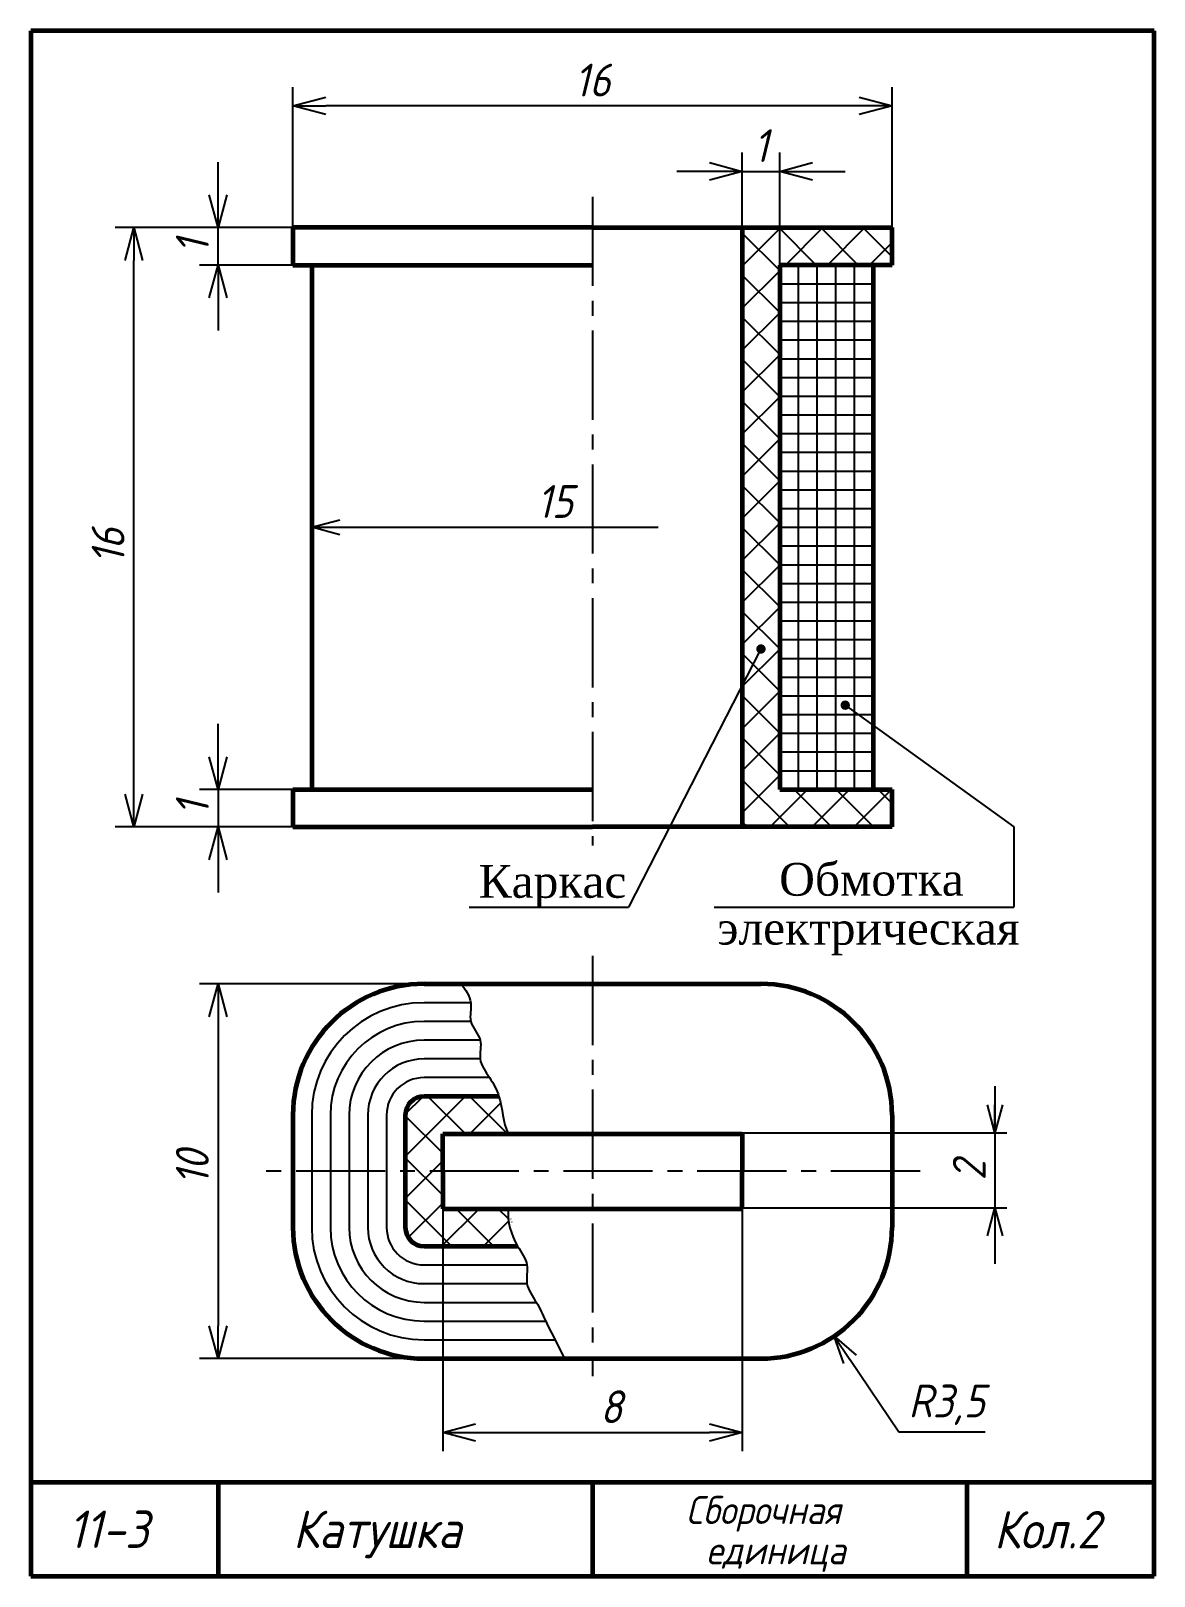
# Model space of a CAD drawing. Header units: millimetres. Extents: x -269 to 499, y 126 to 466.
# Drawn here: x -4 to 116, y 301 to 466 of the extents above; entities that cross this region are included whole.
import ezdxf

# ---------------------------------------------------------------- set-up
doc = ezdxf.new("R2010")
doc.units = ezdxf.units.MM
doc.header["$LTSCALE"] = 0.5
doc.linetypes.add('осевая2', pattern=[28.575000000000003, 19.05, -3.175, 3.175, -3.175])
doc.layers.get('0').update_dxf_attribs({"lineweight": 60})
doc.layers.get('Defpoints').update_dxf_attribs({"color": 5})
doc.styles.get("Standard").update_dxf_attribs({"font": 'isocpeui.ttf', "width": 0.9})
doc.styles.add('стиль1', font='TIMES.TTF')
doc.dimstyles.new('Standart 0.25', dxfattribs={"dimtxt": 3.5, "dimasz": 3.5, "dimexe": 2, "dimexo": 0, "dimgap": 1, "dimtad": 1, "dimtoh": 1, "dimdec": 0, "dimlfac": 0.25, "dimtxsty": 'Standard', "dimblk": 'OPEN30', "dimcen": 2.5, "dimadec": 0, "dimazin": 0, "dimtfac": 1, "dimtdec": 0, "dimtmove": 0, "dimatfit": 3, "dimldrblk": 'DOTSMALL', "dimfxl": 0, "dimarcsym": 0})
doc.dimstyles.new('Standart 1', dxfattribs={"dimtxt": 3.5, "dimasz": 3.5, "dimexe": 2, "dimexo": 0, "dimgap": 1, "dimtad": 1, "dimtoh": 1, "dimdec": 0, "dimtxsty": 'Standard', "dimblk": 'OPEN30', "dimcen": 2.5, "dimadec": 0, "dimazin": 0, "dimtfac": 1, "dimtdec": 0, "dimtmove": 0, "dimatfit": 3, "dimldrblk": 'DOTSMALL', "dimfxl": 0, "dimarcsym": 0})

# ---------------------------------------------------------------- blocks, each defined once
blk = doc.blocks.new('_Open30')
at = {"color": 0, "linetype": 'ByBlock', "lineweight": -2}
for p, q in [((-1, 0.26794919), (0, 0)), ((0, 0), (-1, -0.26794919)), ((0, 0), (-1, 0))]:
    blk.add_line(p, q, dxfattribs=at)
blk = doc.blocks.new('*D47')
at = {"color": 0, "lineweight": -2}
for p, q in [((39.99999848151811, 364.2301147562202), (13.99999848151817, 364.2301147562202)), ((15.99999848151816, 360.7301147562202), (15.99999848151816, 327.7301147562202)), ((37.99999848151811, 324.2301147562202), (13.99999848151816, 324.2301147562202))]:
    blk.add_line(p, q, dxfattribs=at)
at = {"layer": 'Defpoints', "color": 0}
for p in [(39.99999848151811, 364.2301147562202), (15.99999848151816, 324.2301147562202), (37.99999848151811, 324.2301147562202)]:
    blk.add_point(p, dxfattribs=at)
at = {"color": 0, "lineweight": -2, "xscale": 3.5, "yscale": 3.5, "zscale": 3.5}
for p, rotation in [((15.99999848151817, 364.2301147562202), 90), ((15.99999848151816, 324.2301147562202), 270)]:
    blk.add_blockref('_Open30', p, dxfattribs=dict(at, rotation=rotation))
at = {"color": 0, "lineweight": -3, "insert": (13.24999848151811, 344.6248912153828), "char_height": 3.5, "attachment_point": 5, "rotation": 90}
blk.add_mtext('10', dxfattribs=at)
blk = doc.blocks.new('_DotSmall')
at = {"color": 0, "linetype": 'ByBlock', "const_width": 0.5}
blk.add_lwpolyline([(-0.0625, 0, 1), (0.0625, 0, 1)], format="xyb", close=True, dxfattribs=at)
blk = doc.blocks.new('*D48')
at = {"color": 0, "lineweight": -2}
for p, q in [((39.99999848151811, 340.2301147562202), (39.99999848151811, 314.3325527430562)), ((71.9999984815181, 340.2301147562202), (71.9999984815181, 314.3325527430562)), ((43.49999848151811, 316.3325527430562), (68.4999984815181, 316.3325527430562))]:
    blk.add_line(p, q, dxfattribs=at)
at = {"layer": 'Defpoints', "color": 0}
for p in [(39.99999848151811, 340.2301147562202), (71.9999984815181, 340.2301147562202), (71.9999984815181, 316.3325527430562)]:
    blk.add_point(p, dxfattribs=at)
at = {"color": 0, "lineweight": -2, "xscale": 3.5, "yscale": 3.5, "zscale": 3.5, "rotation": 180}
blk.add_blockref('_Open30', (39.99999848151811, 316.3325527430562), dxfattribs=at)
at = {"color": 0, "lineweight": -2, "xscale": 3.5, "yscale": 3.5, "zscale": 3.5}
blk.add_blockref('_Open30', (71.9999984815181, 316.3325527430562), dxfattribs=at)
at = {"color": 0, "lineweight": -3, "insert": (57.99999848151811, 319.0825527430562), "char_height": 3.5, "attachment_point": 5}
blk.add_mtext('8', dxfattribs=at)
blk = doc.blocks.new('*D49')
at = {"color": 0, "lineweight": -2}
for p, q in [((23.99999848151811, 444.9999995898648), (23.99999848151811, 459.9999995898648)), ((87.9999984815181, 444.9999995898648), (87.9999984815181, 459.9999995898648)), ((84.4999984815181, 457.9999995898648), (27.49999848151811, 457.9999995898648))]:
    blk.add_line(p, q, dxfattribs=at)
at = {"layer": 'Defpoints', "color": 0}
for p in [(23.99999848151811, 457.9999995898648), (23.99999848151811, 444.9999995898648), (87.9999984815181, 444.9999995898648)]:
    blk.add_point(p, dxfattribs=at)
at = {"color": 0, "lineweight": -2, "xscale": 3.5, "yscale": 3.5, "zscale": 3.5, "rotation": 180}
blk.add_blockref('_Open30', (23.99999848151811, 457.9999995898648), dxfattribs=at)
at = {"color": 0, "lineweight": -2, "xscale": 3.5, "yscale": 3.5, "zscale": 3.5}
blk.add_blockref('_Open30', (87.9999984815181, 457.9999995898648), dxfattribs=at)
at = {"color": 0, "lineweight": -3, "insert": (55.99999848151811, 460.7499995898648), "char_height": 3.5, "attachment_point": 5}
blk.add_mtext('16', dxfattribs=at)
blk = doc.blocks.new('*D50')
at = {"color": 0, "lineweight": -2}
for p, q in [((23.99999848151811, 444.9999995898648), (4.999998481518179, 444.9999995898648)), ((6.999998481518166, 384.4999995898648), (6.999998481518178, 441.4999995898648)), ((23.99999848151811, 380.9999995898648), (4.999998481518165, 380.9999995898648))]:
    blk.add_line(p, q, dxfattribs=at)
at = {"layer": 'Defpoints', "color": 0}
for p in [(6.999998481518179, 444.9999995898648), (23.99999848151811, 444.9999995898648), (23.99999848151811, 380.9999995898648)]:
    blk.add_point(p, dxfattribs=at)
at = {"color": 0, "lineweight": -2, "xscale": 3.5, "yscale": 3.5, "zscale": 3.5}
for p, rotation in [((6.999998481518179, 444.9999995898648), 90), ((6.999998481518165, 380.9999995898648), 270)]:
    blk.add_blockref('_Open30', p, dxfattribs=dict(at, rotation=rotation))
at = {"color": 0, "lineweight": -3, "insert": (4.249998481518105, 410.9999995898648), "char_height": 3.5, "attachment_point": 5, "rotation": 90}
blk.add_mtext('16', dxfattribs=at)
blk = doc.blocks.new('*D51')
at = {"color": 0, "lineweight": -2}
for p, q in [((15.99999848151817, 388.4999995898648), (15.99999848151817, 391.9999995898648)), ((23.99999848151811, 384.9999995898648), (13.99999848151817, 384.9999995898648)), ((15.99999848151817, 384.9999995898648), (15.99999848151817, 380.9999995898648)), ((23.99999848151811, 380.9999995898648), (13.99999848151817, 380.9999995898648)), ((15.99999848151817, 377.4999995898648), (15.99999848151817, 373.9999995898648))]:
    blk.add_line(p, q, dxfattribs=at)
at = {"layer": 'Defpoints', "color": 0}
for p in [(23.99999848151811, 384.9999995898648), (15.99999848151817, 380.9999995898648), (23.99999848151811, 380.9999995898648)]:
    blk.add_point(p, dxfattribs=at)
at = {"color": 0, "lineweight": -2, "xscale": 3.5, "yscale": 3.5, "zscale": 3.5}
for p, rotation in [((15.99999848151817, 384.9999995898648), 270), ((15.99999848151817, 380.9999995898648), 90)]:
    blk.add_blockref('_Open30', p, dxfattribs=dict(at, rotation=rotation))
at = {"color": 0, "lineweight": -3, "insert": (13.24999848151811, 382.9999995898648), "char_height": 3.5, "attachment_point": 5, "rotation": 90}
blk.add_mtext('1', dxfattribs=at)
blk = doc.blocks.new('*D52')
at = {"color": 0, "lineweight": -2}
for p, q in [((15.99999848151818, 448.4999995898648), (15.99999848151818, 451.9999995898648)), ((23.99999848151811, 444.9999995898648), (13.99999848151818, 444.9999995898648)), ((15.99999848151818, 440.9999995898648), (15.99999848151818, 444.9999995898648)), ((23.99999848151811, 440.9999995898648), (13.99999848151818, 440.9999995898648)), ((15.99999848151818, 437.4999995898648), (15.99999848151817, 433.9999995898648))]:
    blk.add_line(p, q, dxfattribs=at)
at = {"layer": 'Defpoints', "color": 0}
for p in [(15.99999848151818, 444.9999995898648), (23.99999848151811, 444.9999995898648), (23.99999848151811, 440.9999995898648)]:
    blk.add_point(p, dxfattribs=at)
at = {"color": 0, "lineweight": -2, "xscale": 3.5, "yscale": 3.5, "zscale": 3.5}
for p, rotation in [((15.99999848151818, 444.9999995898648), 270), ((15.99999848151818, 440.9999995898648), 90)]:
    blk.add_blockref('_Open30', p, dxfattribs=dict(at, rotation=rotation))
at = {"color": 0, "lineweight": -3, "insert": (13.24999848151811, 442.9999995898648), "char_height": 3.5, "attachment_point": 5, "rotation": 90}
blk.add_mtext('1', dxfattribs=at)
blk = doc.blocks.new('*D53')
at = {"color": 0, "lineweight": -2}
for p, q in [((71.9999984815181, 444.9999995898648), (71.9999984815181, 452.9999995898648)), ((75.9999984815181, 440.9999995898648), (75.9999984815181, 452.9999995898648)), ((68.4999984815181, 450.9999995898648), (64.9999984815181, 450.9999995898648)), ((71.9999984815181, 450.9999995898648), (75.9999984815181, 450.9999995898648)), ((79.4999984815181, 450.9999995898648), (82.9999984815181, 450.9999995898648))]:
    blk.add_line(p, q, dxfattribs=at)
at = {"layer": 'Defpoints', "color": 0}
for p in [(75.9999984815181, 450.9999995898648), (71.9999984815181, 444.9999995898648), (75.9999984815181, 440.9999995898648)]:
    blk.add_point(p, dxfattribs=at)
at = {"color": 0, "lineweight": -2, "xscale": 3.5, "yscale": 3.5, "zscale": 3.5}
blk.add_blockref('_Open30', (71.9999984815181, 450.9999995898648), dxfattribs=at)
at = {"color": 0, "lineweight": -2, "xscale": 3.5, "yscale": 3.5, "zscale": 3.5, "rotation": 180}
blk.add_blockref('_Open30', (75.9999984815181, 450.9999995898648), dxfattribs=at)
at = {"color": 0, "lineweight": -3, "insert": (73.9999984815181, 453.7499995898648), "char_height": 3.5, "attachment_point": 5}
blk.add_mtext('1', dxfattribs=at)

msp = doc.modelspace()

# ---------------------------------------------------------------- hatches: boundary and pattern name
at = {"lineweight": -3}
h = msp.add_hatch(dxfattribs=at)
h.set_pattern_fill('ANSI37', style=0)
h.set_pattern_definition([(45, (-34.00000151848189, 280.999999589865), (-2.245064030267288, 2.245064030267288), []), (135, (-34.00000151848189, 280.999999589865), (-2.245064030267288, -2.245064030267288), [])])
h.paths.add_polyline_path([(75.9999984815181, 440.9999995898648), (87.9999984815181, 440.9999995898648), (87.9999984815181, 444.999999589865), (71.9999984815181, 444.999999589865), (71.9999984815181, 396.1067884528395), (73.88576189934565, 399.77762602288, -0.2811333001525845), (73.7499984815181, 399.9999995898648, -1), (74.2499984815181, 399.9999995898648, -0.561117800748598), (73.88576189934565, 399.77762602288), (71.9999984815181, 396.1067884528395), (71.9999984815181, 381.0017610659937), (87.9999984815181, 381.0035225421225), (87.9999984815181, 384.999999589865), (75.9999984815181, 384.999999589865)])
h = msp.add_hatch(dxfattribs=at)
h.set_pattern_fill('ANSI37', style=0)
h.set_pattern_definition([(45, (0, 0), (-2.245064030267288, 2.245064030267288), []), (135, (0, 0), (-2.245064030267288, -2.245064030267288), [])])
edge = h.paths.add_edge_path()
edge.add_spline(control_points=[(46.99999848151811, 348.2301147562202), (46.38536218436525, 349.459387350526), (46.41383124443375, 350.9317194584601), (45.99999848151808, 352.2301147562203)], knot_values=[12.94427190999913, 12.94427190999913, 12.94427190999913, 12.94427190999913, 17.06737753561679, 17.06737753561682, 17.06737753561682, 17.06737753561682], degree=3, periodic=0)
edge.add_line((45.99999848151811, 352.2301147562203), (37.99999848151811, 352.2301147562202))
edge.add_arc((37.99999848151811, 350.2301147562202), 2, 90, 180)
edge.add_line((35.99999848151811, 350.2301147562202), (35.99999848151811, 344.2301147562202))
edge.add_line((35.99999848151811, 344.2301147562202), (39.99652956878148, 344.2301147562202))
edge.add_line((39.99652956878148, 344.2301147562202), (39.99999848151811, 344.2335836689568))
edge.add_line((39.99999848151811, 344.2335836689568), (39.99999848151811, 348.2301147562202))
edge.add_line((39.99999848151811, 348.2301147562202), (46.99999848151809, 348.2301147562202))
edge = h.paths.add_edge_path()
edge.add_line((39.99999848151811, 344.2301147562202), (35.99999848151811, 344.2301147562202))
edge.add_line((35.99999848151811, 344.2301147562202), (35.99999848151811, 338.2301147562202))
edge.add_arc((37.99999848151811, 338.2301147562202), 2, 180, 270)
edge.add_line((37.99999848151811, 336.2301147562202), (47.9999984815181, 336.2301147562203))
edge.add_spline(control_points=[(47.99999848151811, 336.2301147562202), (47.27397305979721, 337.460816279605), (46.8858633864624, 338.8604936155519), (46.99999848151811, 340.2301147562202)], knot_values=[0, 0, 0, 3.552713678800501e-14, 4.123105625617696, 4.123105625617696, 4.123105625617696, 4.123105625617696], degree=3, periodic=0)
edge.add_line((46.99999848151811, 340.2301147562203), (39.99999848151811, 340.2301147562202))
edge.add_line((39.99999848151811, 340.2301147562202), (39.99999848151811, 344.2301147562202))

# ---------------------------------------------------------------- linework, layer by layer
at = {"color": 7, "lineweight": 60}
for p, q in [((115.9999984815181, 465.999999589865), (-4.000001518481895, 465.999999589865)), ((-4.000001518481895, 465.999999589865), (-4.000001518481895, 300.999999589865)), ((115.9999984815181, 300.999999589865), (115.9999984815181, 465.999999589865)), ((55.99999848151811, 444.9999995898648), (23.99999848151811, 444.9999995898648)), ((23.99999848151811, 444.9999995898648), (23.99999848151811, 440.9999995898648)), ((55.99999848151811, 444.9999995898648), (87.9999984815181, 444.999999589865)), ((71.9999984815181, 444.999999589865), (71.9999984815181, 380.999999589865)), ((87.9999984815181, 440.9999995898648), (87.9999984815181, 444.999999589865)), ((23.99999848151811, 440.9999995898648), (55.99999848151811, 440.9999995898648)), ((25.99999848151811, 440.9999995898648), (25.99999848151811, 384.999999589865)), ((87.9999984815181, 440.9999995898648), (75.9999984815181, 440.9999995898648)), ((75.9999984815181, 440.9999995898648), (75.9999984815181, 384.999999589865)), ((85.9999984815181, 440.9999995898648), (85.9999984815181, 384.999999589865)), ((23.99999848151811, 384.999999589865), (55.99999848151811, 384.999999589865)), ((23.99999848151811, 384.999999589865), (23.99999848151811, 380.9999995898651)), ((75.9999984815181, 384.999999589865), (87.9999984815181, 384.999999589865)), ((87.9999984815181, 381.0035225421225), (87.9999984815181, 384.999999589865)), ((23.99999848151811, 380.9999995898651), (55.99999848151811, 380.999999589865)), ((87.9999984815181, 381.0035225421225), (55.99999848151811, 380.999999589865)), ((37.99999848151833, 364.2301147562202), (73.99999848151776, 364.2301147562205)), ((45.99999848151811, 352.2301147562202), (37.99999848151811, 352.2301147562202)), ((23.99999848151811, 350.2301147562202), (23.99999848151811, 338.2301147562202)), ((35.99999848151811, 350.2301147562202), (35.99999848151811, 338.2301147562202)), ((87.99999848151833, 350.2301147562205), (87.99999848151833, 338.2301147562205)), ((39.99999848151811, 344.2301147562202), (39.99999848151811, 348.2301147562202)), ((39.99999848151811, 348.2301147562202), (71.9999984815181, 348.2301147562202)), ((71.9999984815181, 348.2301147562202), (71.9999984815181, 344.2301147562202)), ((39.99999848151811, 344.2301147562202), (39.99999848151811, 340.2301147562202)), ((71.9999984815181, 340.2301147562202), (71.9999984815181, 344.2301147562202)), ((39.99999848151811, 340.2301147562202), (71.9999984815181, 340.2301147562202)), ((37.99999848151811, 336.2301147562202), (47.99999848151811, 336.2301147562202)), ((39.99999848151811, 336.249858635151), (40.01974236044896, 336.2301147562201)), ((37.99999848151833, 324.2301147562202), (73.99999848151776, 324.2301147562205)), ((115.9999984815181, 310.999999589865), (-4.000001518481895, 310.999999589865)), ((-4.000001518481895, 310.999999589865), (-4.000001518481895, 300.999999589865)), ((15.99999848151811, 310.999999589865), (15.99999848151811, 300.999999589865)), ((55.99999848151811, 310.999999589865), (55.99999848151811, 300.999999589865)), ((95.9999984815181, 310.999999589865), (95.9999984815181, 300.999999589865)), ((-4.000001518481895, 300.999999589865), (115.9999984815181, 300.999999589865))]:
    msp.add_line(p, q, dxfattribs=at)
at = {"color": 7, "linetype": 'осевая2', "lineweight": -3}
for p, q in [((55.99999848151811, 448.28538193114), (55.99999848151811, 378.9999995898648)), ((55.99999848151811, 367.2301147562202), (55.99999848151811, 322.3325527430562)), ((90.9999984815181, 344.2301147562202), (20.63014358634206, 344.2301147562201))]:
    msp.add_line(p, q, dxfattribs=at)
at = {"color": 7, "lineweight": -3}
for p, q in [((78.00037279639736, 384.999999589865), (78.00037279639736, 440.9999995898648)), ((79.99890873486186, 384.999999589865), (79.99890873486191, 440.9999995898648)), ((81.9940048585251, 384.999999589865), (81.9940048585251, 440.9999995898648)), ((84.00004150426474, 384.999999589865), (84.00004150426474, 440.9999995898648)), ((75.9999984815181, 438.9999995898648), (85.9999984815181, 438.9999995898648)), ((75.9999984815181, 436.9999995898648), (85.9999984815181, 436.9999995898648)), ((75.9999984815181, 434.9999995898648), (85.9999984815181, 434.9999995898648)), ((75.9999984815181, 432.9999995898648), (85.9999984815181, 432.9999995898648)), ((75.9999984815181, 430.9999995898648), (85.9999984815181, 430.9999995898648)), ((75.9999984815181, 428.9999995898648), (85.9999984815181, 428.9999995898648)), ((75.9999984815181, 426.9999995898648), (85.9999984815181, 426.9999995898648)), ((75.9999984815181, 424.9999995898648), (85.9999984815181, 424.9999995898648)), ((75.9999984815181, 422.9999995898648), (85.9999984815181, 422.9999995898648)), ((75.9999984815181, 420.9999995898648), (85.9999984815181, 420.9999995898648)), ((75.9999984815181, 418.9999995898648), (85.9999984815181, 418.9999995898648)), ((75.9999984815181, 416.9999995898648), (85.9999984815181, 416.9999995898648)), ((75.9999984815181, 414.9999995898648), (85.9999984815181, 414.9999995898648)), ((28.99999848151811, 412.9999995898648), (62.99999848151811, 412.9999995898648)), ((75.9999984815181, 412.9999995898648), (85.9999984815181, 412.9999995898648)), ((75.9999984815181, 410.9999995898648), (85.9999984815181, 410.9999995898648)), ((75.9999984815181, 408.9999995898648), (85.9999984815181, 408.9999995898648)), ((75.9999984815181, 406.9999995898648), (85.9999984815181, 406.9999995898648)), ((75.9999984815181, 404.9999995898648), (85.9999984815181, 404.9999995898648)), ((75.9999984815181, 402.9999995898648), (85.9999984815181, 402.9999995898648)), ((75.9999984815181, 400.9999995898648), (85.9999984815181, 400.9999995898648)), ((73.9999984815181, 399.9999995898648), (59.83839180792677, 372.4329371799654)), ((75.9999984815181, 398.9999995898648), (85.9999984815181, 398.9999995898648)), ((75.9999984815181, 396.9999995898648), (85.9999984815181, 396.9999995898648)), ((75.9999984815181, 394.9999995898648), (85.9999984815181, 394.9999995898648)), ((75.9999984815181, 392.9999995898648), (85.9999984815181, 392.9999995898648)), ((82.9999984815181, 393.9999995898648), (100.9999984815181, 380.9999995898648)), ((75.9999984815181, 390.9999995898648), (85.9999984815181, 390.9999995898648)), ((75.9999984815181, 388.9999995898648), (85.9999984815181, 388.9999995898648)), ((75.9999984815181, 386.9999995898648), (85.9999984815181, 386.9999995898648)), ((100.9999984815181, 380.9999995898648), (100.9999984815181, 372.4329371799654)), ((42.83839180792677, 372.4329371799654), (59.83839180792677, 372.4329371799654)), ((68.9999984815181, 372.4329371799654), (100.9999984815181, 372.4329371799654)), ((42.99999848151811, 362.2301147562202), (37.99999848151811, 362.2301147562202)), ((42.99999848151811, 360.2301147562202), (37.99999848151811, 360.2301147562202)), ((43.99999848151811, 358.2301147562202), (37.99999848151811, 358.2301147562202)), ((43.99999848151811, 356.2301147562202), (37.99999848151811, 356.2301147562202)), ((44.99999848151811, 354.2301147562202), (37.99999848151811, 354.2301147562202)), ((98.9999984815181, 353.3325527430562), (98.9999984815181, 334.3325527430562)), ((25.99999848151811, 350.2301147562202), (25.99999848151811, 338.2301147562202)), ((27.99999848151811, 350.2301147562202), (27.99999848151811, 338.2301147562202)), ((29.99999848151811, 350.2301147562202), (29.99999848151811, 338.2301147562202)), ((31.99999848151811, 350.2301147562202), (31.99999848151811, 338.2301147562202)), ((33.99999848151811, 350.2301147562202), (33.99999848151811, 338.2301147562202)), ((71.9999984815181, 348.3325527430562), (100.2499984815181, 348.3325527430562)), ((71.9999984815181, 340.3325527430562), (100.2499984815181, 340.3325527430562)), ((37.99999848151811, 334.2301147562202), (48.99999848151811, 334.2301147562202)), ((37.99999848151816, 332.2301147562202), (48.99999848151811, 332.2301147562202)), ((37.99999848151822, 330.2301147562202), (49.99999848151811, 330.2301147562202)), ((37.99999848151822, 328.2301147562202), (50.99999848151811, 328.2301147562202)), ((37.99999848151833, 326.2301147562202), (51.99999848151811, 326.2301147562202)), ((88.74137264583612, 316.3660988317918), (83.50357886269143, 324.1346559152114)), ((97.95919481934504, 316.3660988317918), (88.74137264583612, 316.3660988317918))]:
    msp.add_line(p, q, dxfattribs=at)
at = {"color": 7}
msp.add_line((39.99652956878157, 344.2301147562202), (39.99999848151799, 344.2335836689567), dxfattribs=at)
at = {"color": 7, "const_width": 0.5}
for points in [[(73.7499984815181, 399.9999995898648, 1), (74.2499984815181, 399.9999995898648, 1)], [(82.7499984815181, 393.9999995898648, 1), (83.2499984815181, 393.9999995898648, 1)]]:
    msp.add_lwpolyline(points, format="xyb", close=True, dxfattribs=at)
at = {"color": 7, "lineweight": 60}
for centre, radius, start, end in [((37.99999848151839, 350.2301147562202), 14, 90, 180), ((73.99999848151793, 350.2301147562205), 14, 0, 90), ((37.99999848151811, 350.2301147562202), 2, 90, 180), ((37.99999848151816, 338.2301147562201), 13.9999999999999, 180, 270), ((37.99999848151811, 338.2301147562202), 2, 180, 270), ((73.99999848151839, 338.2301147562204), 13.9999999999999, 269.9999999999968, 0)]:
    msp.add_arc(centre, radius, start, end, dxfattribs=at)
at = {"color": 7, "lineweight": -3}
for centre, radius, start, end in [((37.99999848151811, 350.2301147562202), 12, 90, 180), ((37.99999848151811, 350.2301147562202), 10, 90, 180), ((37.99999848151811, 350.2301147562202), 8, 90, 180), ((37.99999848151811, 350.2301147562202), 6, 90, 180), ((37.99999848151811, 350.2301147562202), 4, 90, 180), ((37.99999848151799, 338.2301147562201), 11.9999999999999, 180, 270), ((37.99999848151799, 338.2301147562201), 9.9999999999999, 180, 270), ((37.99999848151805, 338.2301147562201), 7.999999999999943, 180, 270), ((37.99999848151805, 338.2301147562202), 5.999999999999943, 180, 270), ((37.99999848151805, 338.2301147562202), 3.999999999999943, 180, 270)]:
    msp.add_arc(centre, radius, start, end, dxfattribs=at)
at = {"color": 7, "lineweight": -3, "end_tangent": (0.4472135954999579, -0.8944271909999161)}
for points, start_tangent in [([(41.99999848151811, 364.2301147562202), (42.99999848151811, 362.2301147562202), (42.99999848151811, 360.2301147562202), (43.99999848151811, 358.2301147562202), (43.99999848151811, 356.2301147562202), (44.99999848151811, 354.2301147562202), (45.99999848151811, 352.2301147562202), (46.99999848151811, 348.2301147562202)], (0.554700196225229, -0.8320502943378438)), ([(46.99999848151811, 340.2301147562202), (47.99999848151811, 336.2301147562202), (48.99999848151811, 334.2301147562202), (48.99999848151811, 332.2301147562202), (49.99999848151811, 330.2301147562202), (50.99999848151811, 328.2301147562202), (51.99999848151811, 326.2301147562202), (52.99999848151811, 324.2301147562202)], (-0.08304547985374015, -0.9965457582448797))]:
    msp.add_spline(points, degree=3, dxfattribs=dict(at, start_tangent=start_tangent))

# ---------------------------------------------------------------- block references
at = {"color": 7, "lineweight": -3, "yscale": 3, "zscale": 3}
for p, xscale, rotation in [((25.99999848151811, 412.9999995898648), 3, 180), ((98.9999984815181, 348.3325527430561), 3, 270), ((98.9999984815181, 340.3325527430562), 3, 90), ((81.82647644248436, 326.6220898283307), 3.000000000000012, 123.9890283796592)]:
    msp.add_blockref('_Open30', p, dxfattribs=dict(at, xscale=xscale, rotation=rotation))

# ---------------------------------------------------------------- texts
at = {"color": 7, "lineweight": -3, "style": 'стиль1'}
for s, p in [('Каркас', (43.83839180792677, 373.4329371799654)), ('Обмотка', (75.94274427673668, 373.6562102326832)), ('электрическая', (69.32425452647658, 368.4329371799654))]:
    msp.add_text(s, height=3.5, dxfattribs=at).set_placement(p)
at = {"color": 7, "width": 0.9}
for s, height, p in [('Сборочная', 3, (65.9892945610892, 306.5581282329333)), ('11-3', 4, (-1.518481894891011e-06, 303.999999589865)), ('Катушка', 4, (23.99999848151811, 303.999999589865)), ('Кол.2', 4, (98.8928189857379, 303.9549121076002)), ('единица', 3, (68.15463932406647, 302.2610182329627))]:
    msp.add_text(s, height=height, dxfattribs=at).set_placement(p)
at = {"color": 7, "lineweight": -3, "char_height": 3.5, "attachment_point": 5}
for s, insert in [('15', (51.99999848151811, 415.7499995898648)), ('R3,5', (93.85028373259058, 319.2910988317918))]:
    msp.add_mtext(s, dxfattribs=dict(at, insert=insert))
at = {"color": 7, "lineweight": -3, "insert": (96.2499984815181, 344.3325527430562), "char_height": 3.5, "attachment_point": 5, "rotation": 90}
msp.add_mtext('2', dxfattribs=at)

# ---------------------------------------------------------------- dimensions: what is measured, and where the dimension line sits
at = {"color": 7, "lineweight": -3}
for base, p1, p2, picture, middle in [((23.99999848151811, 457.9999995898648), (87.9999984815181, 444.9999995898648), (23.99999848151811, 444.9999995898648), '*D49', (55.99999848151811, 457.9999995898648)), ((75.9999984815181, 450.9999995898648), (71.9999984815181, 444.9999995898648), (75.9999984815181, 440.9999995898648), '*D53', (73.9999984815181, 450.9999995898648)), ((71.9999984815181, 316.3325527430562), (39.99999848151811, 340.2301147562202), (71.9999984815181, 340.2301147562202), '*D48', (57.99999848151811, 316.3325527430562))]:
    dim = msp.add_linear_dim(base=base, p1=p1, p2=p2, dimstyle='Standart 0.25', dxfattribs=at)
    dim.commit()
    dim.dimension.update_dxf_attribs({"geometry": picture, "text_midpoint": middle, "dimtype": 160})
for base, p1, p2, picture, middle in [((15.99999848151818, 444.9999995898648), (23.99999848151811, 440.9999995898648), (23.99999848151811, 444.9999995898648), '*D52', (15.99999848151811, 442.9999995898648)), ((6.999998481518179, 444.9999995898648), (23.99999848151811, 380.9999995898648), (23.99999848151811, 444.9999995898648), '*D50', (6.999998481518105, 410.9999995898648)), ((15.99999848151817, 380.9999995898648), (23.99999848151811, 384.9999995898648), (23.99999848151811, 380.9999995898648), '*D51', (15.99999848151811, 382.9999995898648))]:
    dim = msp.add_linear_dim(base=base, p1=p1, p2=p2, angle=90, dimstyle='Standart 0.25', dxfattribs=at)
    dim.commit()
    dim.dimension.update_dxf_attribs({"geometry": picture, "text_midpoint": middle, "dimtype": 160})
dim = msp.add_linear_dim(base=(15.99999848151816, 324.2301147562202), p1=(39.99999848151811, 364.2301147562202), p2=(37.99999848151811, 324.2301147562202), angle=270, text='10', dimstyle='Standart 1', dxfattribs=at)
dim.commit()
dim.dimension.update_dxf_attribs({"geometry": '*D47', "text_midpoint": (15.99999848151811, 344.6248912153828), "dimtype": 160})

doc.saveas('drawing.dxf')
